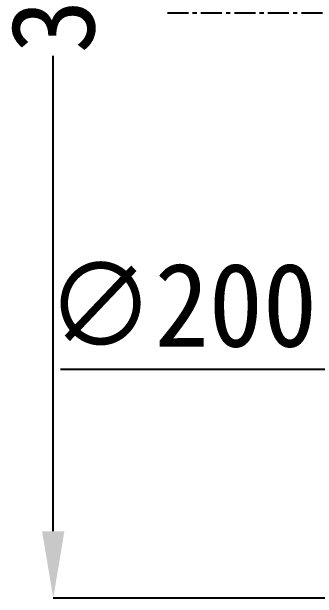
# Model space of a CAD drawing. Header units: millimetres. Extents: x -6 to 705, y -10 to 538.
# Drawn here: x 455.83 to 474.07, y 385.64 to 420.65 of the extents above; entities that cross this region are included whole.
import ezdxf

# ---------------------------------------------------------------- set-up
doc = ezdxf.new("R2010")
doc.units = ezdxf.units.MM
doc.linetypes.add('CENTER', pattern=[2, 1.25, -0.25, 0.25, -0.25])
for name, color, linetype, lineweight in [('\\M+5B1EA\\M+5D7A2\\M+5B2E3', 7, 'Continuous', 25), ('\\M+5D6D0\\M+5D0C4\\M+5CFDF\\M+5B2E3', 7, 'CENTER', 25), ('\\M+5D7DC\\M+5C4DA\\M+5BFF2\\M+5CFDF', 7, 'Continuous', 50)]:
    doc.layers.add(name, color=color, linetype=linetype, lineweight=lineweight)
doc.styles.get("Standard").update_dxf_attribs({"font": 'GulimChe.ttf'})

msp = doc.modelspace()

# ---------------------------------------------------------------- linework, layer by layer
at = {"layer": '\\M+5B1EA\\M+5D7A2\\M+5B2E3', "lineweight": -3}
for p, q in [((458.305, 389.642), (458.305, 418.017)), ((475.43, 385.642), (458.305, 385.642))]:
    msp.add_line(p, q, dxfattribs=at)
at = {"layer": '\\M+5B1EA\\M+5D7A2\\M+5B2E3'}
msp.add_solid([(457.638, 389.642), (458.971, 389.642), (458.305, 385.642)], dxfattribs=at)
at = {"layer": '\\M+5D6D0\\M+5D0C4\\M+5CFDF\\M+5B2E3', "color": 1}
msp.add_line((465.125, 420.584), (548.736, 420.584), dxfattribs=at)
at = {"layer": '\\M+5D7DC\\M+5C4DA\\M+5BFF2\\M+5CFDF', "lineweight": 25}
msp.add_line((458.73, 399.314), (475.562, 399.314), dxfattribs=at)

# ---------------------------------------------------------------- texts
at = {"layer": '\\M+5B1EA\\M+5D7A2\\M+5B2E3', "lineweight": -3, "insert": (458.305, 423.008), "char_height": 5, "attachment_point": 5, "rotation": 90}
msp.add_mtext('\\A1;374', dxfattribs=at)
at = {"layer": '\\M+5D7DC\\M+5C4DA\\M+5BFF2\\M+5CFDF', "lineweight": -3, "insert": (465.978, 403.121), "char_height": 5, "attachment_point": 5}
msp.add_mtext('∅200', dxfattribs=at)

doc.saveas('drawing.dxf')
